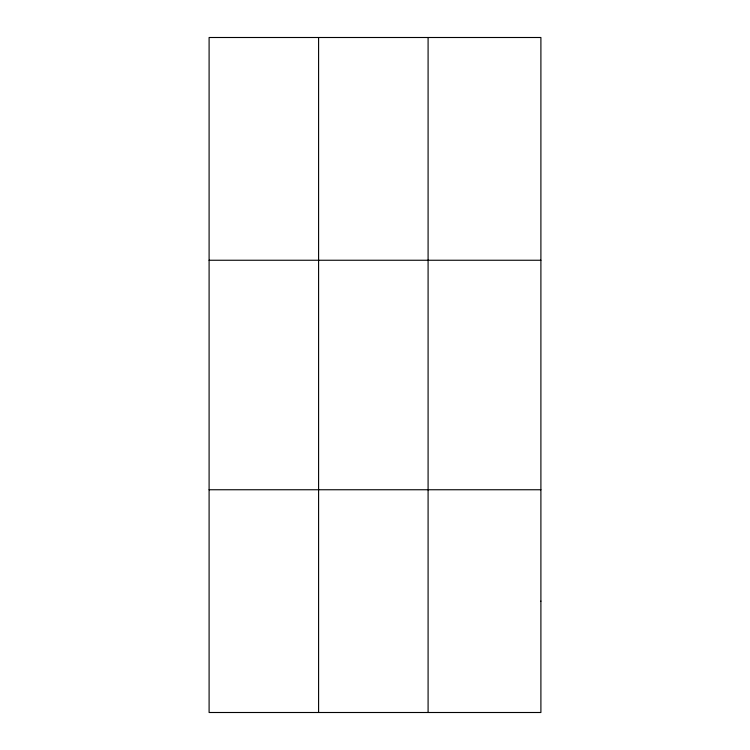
<?xml version="1.0" encoding="UTF-8"?>
<svg xmlns="http://www.w3.org/2000/svg" width="750" height="750" viewBox="0 0 750 750"><rect width="100%" height="100%" fill="white"/><g stroke="black" fill="none" stroke-linecap="round" stroke-linejoin="round"><path stroke-width="1.12" d="M318.591 712.5L318.591 37.5M428.091 712.5L428.091 37.5M209.1 260.25L540.9 260.25M209.1 489.75L540.9 489.75M540.9 601.125L540.9 712.5L209.1 712.5L209.1 37.5L540.9 37.5L540.9 601.125"/></g></svg>
